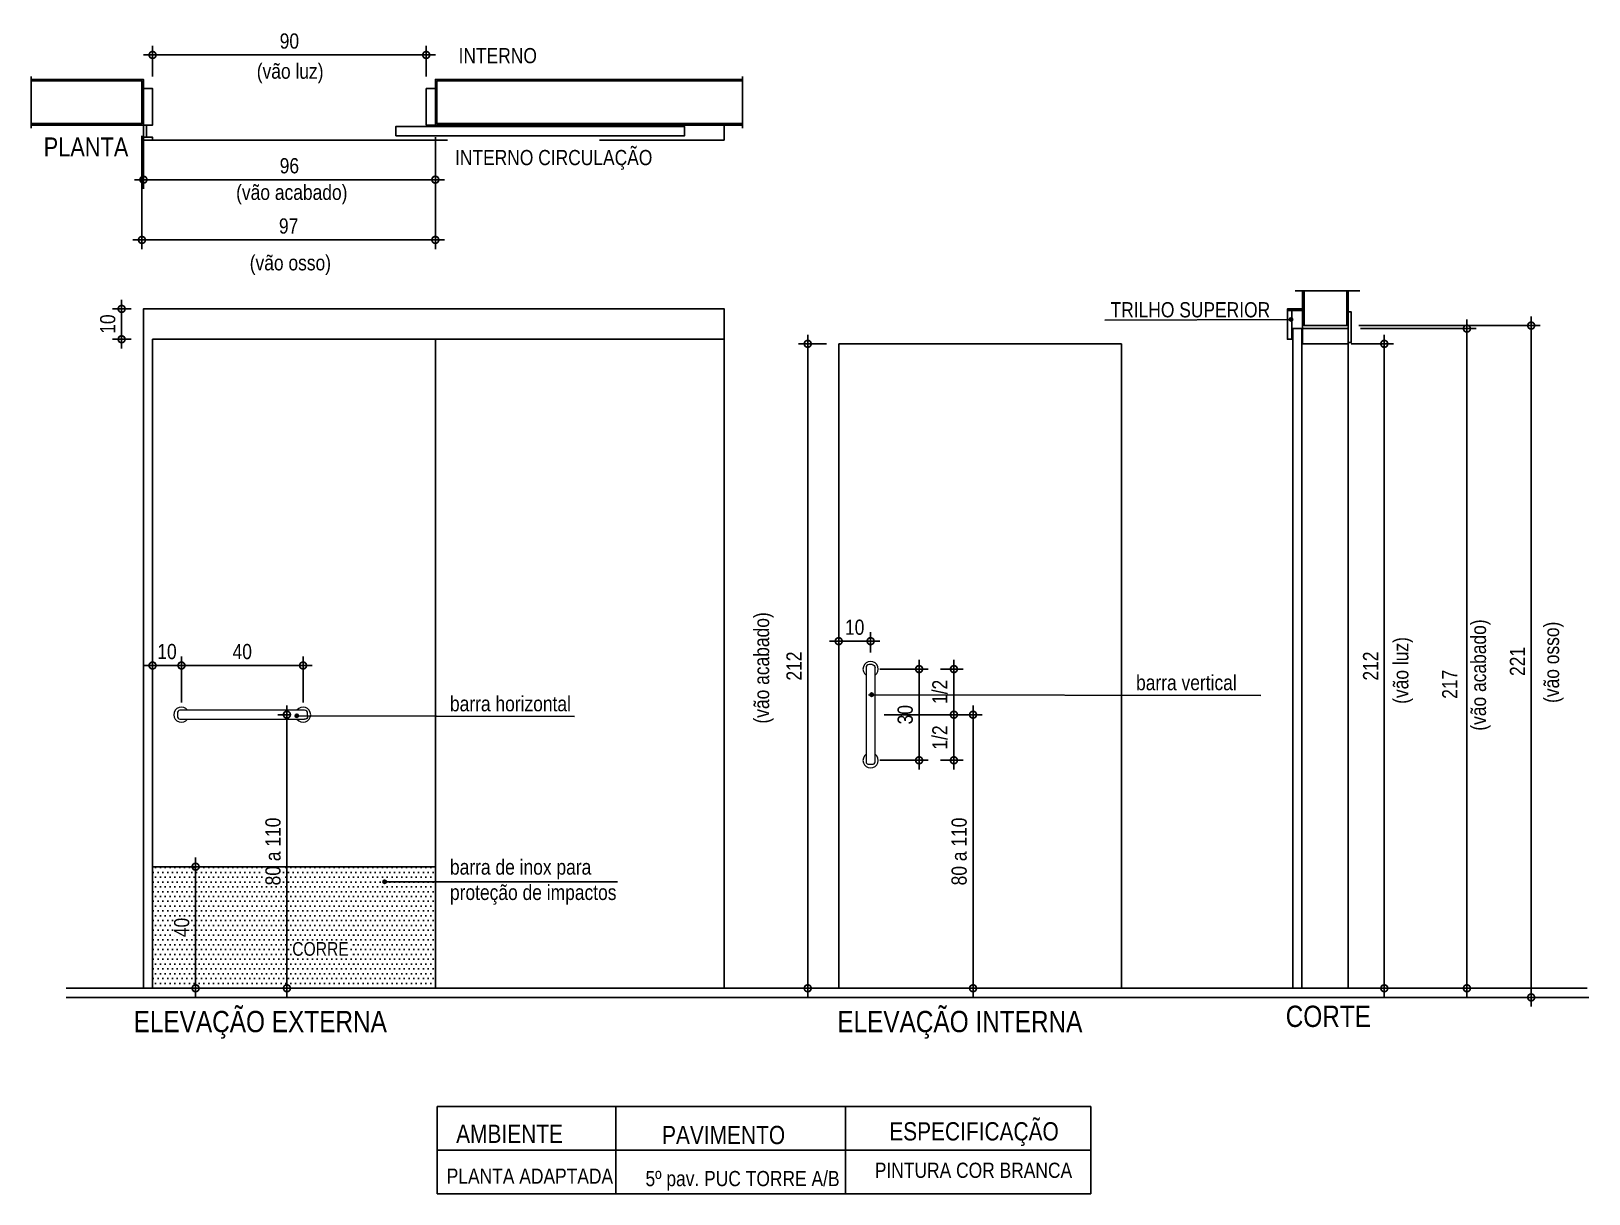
# Model space of a CAD drawing. Header units: metres. Extents: x -0.4 to 43, y -6.3 to 5.
# Drawn here: x 2.8 to 7.92, y -6.34 to -2.51 of the extents above; entities that cross this region are included whole.
import ezdxf

# ---------------------------------------------------------------- set-up
doc = ezdxf.new("R2010")
doc.units = ezdxf.units.M
doc.set_wipeout_variables(frame=1)
doc.linetypes.add('DASHEDX2', pattern=[1.5, 1, -0.5])
for name, color, linetype in [('ARQ-ALV ACAB', 4, 'Continuous'), ('ARQ-ALV OSSO', 5, 'Continuous'), ('ARQ-AUX', 7, 'Continuous'), ('ARQ-AUX1', 1, 'Continuous'), ('ARQ-CAX', 1, 'Continuous'), ('ARQ-DIM', 2, 'Continuous'), ('ARQ-ENCH', 1, 'Continuous'), ('ARQ-PRJ', 7, 'DASHEDX2'), ('ARQ-SIM', 1, 'Continuous'), ('ARQ-TXT', 2, 'Continuous')]:
    doc.layers.add(name, color=color, linetype=linetype)
doc.layers.add('ARQ-POR', color=1, linetype='Continuous', lineweight=20)
doc.styles.add('Adesa', font='ARIALN.TTF')
doc.styles.get("Standard").update_dxf_attribs({"font": 'arial.ttf'})
doc.dimstyles.new('ADESA 1-0025', dxfattribs={"dimtxt": 0.05, "dimasz": 0.045, "dimexe": 0.03, "dimexo": 0.04, "dimgap": 0.02, "dimtad": 1, "dimtoh": 1, "dimdec": 0, "dimlfac": 100, "dimzin": 4, "dimtxsty": 'Adesa', "dimblk": 'DOTSMALL', "dimcen": 1, "dimdle": 0.03, "dimclrd": 1, "dimclre": 1, "dimclrt": 256, "dimazin": 1, "dimtm": 1e-09, "dimtfac": 1, "dimtdec": 0, "dimtix": 1, "dimtmove": 2, "dimatfit": 0, "dimldrblk": 'DOTSMALL', "dimfxl": 0.8, "dimtvp": 2, "dimtolj": 1, "dimtzin": 0, "dimarcsym": 0})

# ---------------------------------------------------------------- blocks, each defined once
blk = doc.blocks.new('_DotSmall')
at = {"color": 0, "linetype": 'ByBlock', "const_width": 0.5}
blk.add_lwpolyline([(-0.0625, 0, 1), (0.0625, 0, 1)], format="xyb", close=True, dxfattribs=at)
blk = doc.blocks.new('*D150')
at = {"layer": 'ARQ-DIM', "color": 1, "lineweight": -2, "transparency": 16777216}
for p, q in [((3.1643, -2.8551), (3.1643, -3.2281)), ((4.1293, -2.8601), (4.1293, -3.2281)), ((3.1343, -3.1981), (4.1593, -3.1981))]:
    blk.add_line(p, q, dxfattribs=at)
at = {"layer": 'ARQ-DIM', "color": 1, "lineweight": -2, "transparency": 16777216, "xscale": 0.045, "yscale": 0.045, "zscale": 0.045, "rotation": 180}
blk.add_blockref('_DotSmall', (3.1643, -3.1981), dxfattribs=at)
at = {"layer": 'ARQ-DIM', "color": 1, "lineweight": -2, "transparency": 16777216, "xscale": 0.045, "yscale": 0.045, "zscale": 0.045}
blk.add_blockref('_DotSmall', (4.1293, -3.1981), dxfattribs=at)
at = {"layer": 'ARQ-DIM', "transparency": 16777216, "insert": (3.6468, -3.1526), "char_height": 0.05, "attachment_point": 5, "style": 'Adesa'}
blk.add_mtext('\\A1;97', dxfattribs=at)
blk = doc.blocks.new('*D141')
at = {"layer": 'ARQ-DIM', "color": 1, "lineweight": -2, "transparency": 16777216}
for p, q in [((3.1693, -2.8601), (3.1693, -3.0299)), ((4.1293, -2.8601), (4.1293, -3.0299)), ((3.1393, -2.9999), (4.1593, -2.9999))]:
    blk.add_line(p, q, dxfattribs=at)
at = {"layer": 'ARQ-DIM', "color": 1, "lineweight": -2, "transparency": 16777216, "xscale": 0.045, "yscale": 0.045, "zscale": 0.045, "rotation": 180}
blk.add_blockref('_DotSmall', (3.1693, -2.9999), dxfattribs=at)
at = {"layer": 'ARQ-DIM', "color": 1, "lineweight": -2, "transparency": 16777216, "xscale": 0.045, "yscale": 0.045, "zscale": 0.045}
blk.add_blockref('_DotSmall', (4.1293, -2.9999), dxfattribs=at)
at = {"layer": 'ARQ-DIM', "transparency": 16777216, "insert": (3.6493, -2.9544), "char_height": 0.05, "attachment_point": 5, "style": 'Adesa'}
blk.add_mtext('\\A1;96', dxfattribs=at)
blk = doc.blocks.new('*D142')
at = {"layer": 'ARQ-DIM', "color": 1, "lineweight": -2, "transparency": 16777216}
for p, q in [((3.1993, -2.6601), (3.1993, -2.5596)), ((4.0993, -2.6601), (4.0993, -2.5596)), ((3.1693, -2.5896), (4.1293, -2.5896))]:
    blk.add_line(p, q, dxfattribs=at)
at = {"layer": 'ARQ-DIM', "color": 1, "lineweight": -2, "transparency": 16777216, "xscale": 0.045, "yscale": 0.045, "zscale": 0.045, "rotation": 180}
blk.add_blockref('_DotSmall', (3.1993, -2.5896), dxfattribs=at)
at = {"layer": 'ARQ-DIM', "color": 1, "lineweight": -2, "transparency": 16777216, "xscale": 0.045, "yscale": 0.045, "zscale": 0.045}
blk.add_blockref('_DotSmall', (4.0993, -2.5896), dxfattribs=at)
at = {"layer": 'ARQ-DIM', "transparency": 16777216, "insert": (3.6493, -2.5441), "char_height": 0.05, "attachment_point": 5, "style": 'Adesa'}
blk.add_mtext('\\A1;90', dxfattribs=at)
blk = doc.blocks.new('*D143')
at = {"layer": 'ARQ-DIM', "color": 1, "lineweight": -2, "transparency": 16777216}
for p, q in [((7.5222, -5.6899), (7.5222, -3.4599)), ((7.1717, -3.4899), (7.5522, -3.4899)), ((7.3205, -5.6599), (7.5522, -5.6599))]:
    blk.add_line(p, q, dxfattribs=at)
at = {"layer": 'ARQ-DIM', "color": 1, "lineweight": -2, "transparency": 16777216, "xscale": 0.045, "yscale": 0.045, "zscale": 0.045}
for p, rotation in [((7.5222, -3.4899), 90), ((7.5222, -5.6599), 270)]:
    blk.add_blockref('_DotSmall', p, dxfattribs=dict(at, rotation=rotation))
at = {"layer": 'ARQ-DIM', "transparency": 16777216, "insert": (7.4657, -4.6599), "char_height": 0.05, "attachment_point": 5, "rotation": 90, "style": 'Adesa'}
blk.add_mtext('\\A1;217', dxfattribs=at)
blk = doc.blocks.new('*D144')
at = {"layer": 'ARQ-DIM', "color": 1, "lineweight": -2, "transparency": 16777216}
for p, q in [((7.2505, -3.5099), (7.2505, -5.6899)), ((7.1417, -3.5399), (7.2805, -3.5399)), ((7.1717, -5.6599), (7.2805, -5.6599))]:
    blk.add_line(p, q, dxfattribs=at)
at = {"layer": 'ARQ-DIM', "color": 1, "lineweight": -2, "transparency": 16777216, "xscale": 0.045, "yscale": 0.045, "zscale": 0.045}
for p, rotation in [((7.2505, -3.5399), 90), ((7.2505, -5.6599), 270)]:
    blk.add_blockref('_DotSmall', p, dxfattribs=dict(at, rotation=rotation))
at = {"layer": 'ARQ-DIM', "transparency": 16777216, "insert": (7.2054, -4.5999), "char_height": 0.05, "attachment_point": 5, "rotation": 90, "style": 'Adesa'}
blk.add_mtext('\\A1;212', dxfattribs=at)
blk = doc.blocks.new('*D145')
at = {"layer": 'ARQ-DIM', "color": 1, "lineweight": -2, "transparency": 16777216}
for p, q in [((7.1668, -3.4799), (7.7636, -3.4799)), ((7.7336, -3.4499), (7.7336, -5.7199)), ((7.0968, -5.6899), (7.7636, -5.6899))]:
    blk.add_line(p, q, dxfattribs=at)
at = {"layer": 'ARQ-DIM', "color": 1, "lineweight": -2, "transparency": 16777216, "xscale": 0.045, "yscale": 0.045, "zscale": 0.045}
for p, rotation in [((7.7336, -3.4799), 90), ((7.7336, -5.6899), 270)]:
    blk.add_blockref('_DotSmall', p, dxfattribs=dict(at, rotation=rotation))
at = {"layer": 'ARQ-DIM', "transparency": 16777216, "insert": (7.6884, -4.5849), "char_height": 0.05, "attachment_point": 5, "rotation": 90, "style": 'Adesa'}
blk.add_mtext('\\A1;221', dxfattribs=at)
blk = doc.blocks.new('A$C3DDA30F3')
for points in [[(0.03, 0.22), (0, 0.22), (0, 0.21), (0.03, 0.21)], [(0.01, 0.21), (0, 0.21), (0, 0.17), (0.01, 0.17)], [(0.83, 0.205), (1.78, 0.205), (1.78, 0.175), (0.83, 0.175)], [(0, 0.17), (0.03, 0.17), (0.03, 0.05), (0, 0.05)], [(0.93, 0.17), (0.96, 0.17), (0.96, 0.05), (0.93, 0.05)]]:
    blk.add_lwpolyline(points, close=True)
at = {"layer": 'ARQ-PRJ'}
for points in [[(0, 0.22), (1.91, 0.22)], [(1.91, 0.17), (1.91, 0.17), (1.91, 0.22)]]:
    blk.add_lwpolyline(points, dxfattribs=at)
blk = doc.blocks.new('*D151')
at = {"layer": 'ARQ-DIM', "color": 1, "lineweight": -2, "transparency": 16777216}
for p, q in [((3.1293, -3.4249), (3.0675, -3.4249)), ((3.0975, -3.3949), (3.0975, -3.5549)), ((3.1293, -3.5249), (3.0675, -3.5249))]:
    blk.add_line(p, q, dxfattribs=at)
at = {"layer": 'ARQ-DIM', "color": 1, "lineweight": -2, "transparency": 16777216, "xscale": 0.045, "yscale": 0.045, "zscale": 0.045}
for p, rotation in [((3.0975, -3.4249), 90), ((3.0975, -3.5249), 270)]:
    blk.add_blockref('_DotSmall', p, dxfattribs=dict(at, rotation=rotation))
at = {"layer": 'ARQ-DIM', "transparency": 16777216, "insert": (3.052, -3.4749), "char_height": 0.05, "attachment_point": 5, "rotation": 90, "style": 'Adesa'}
blk.add_mtext('\\A1;10', dxfattribs=at)
blk = doc.blocks.new('*D152')
at = {"layer": 'ARQ-DIM', "color": 1, "lineweight": -2, "transparency": 16777216}
for p, q in [((3.3243, -4.5981), (3.1692, -4.5981)), ((3.1992, -4.7199), (3.1992, -4.5681)), ((3.2943, -4.7199), (3.2943, -4.5681))]:
    blk.add_line(p, q, dxfattribs=at)
at = {"layer": 'ARQ-DIM', "color": 1, "lineweight": -2, "transparency": 16777216, "xscale": 0.045, "yscale": 0.045, "zscale": 0.045, "rotation": 180}
blk.add_blockref('_DotSmall', (3.1992, -4.5981), dxfattribs=at)
at = {"layer": 'ARQ-DIM', "color": 1, "lineweight": -2, "transparency": 16777216, "xscale": 0.045, "yscale": 0.045, "zscale": 0.045}
blk.add_blockref('_DotSmall', (3.2943, -4.5981), dxfattribs=at)
at = {"layer": 'ARQ-DIM', "transparency": 16777216, "insert": (3.2467, -4.5525), "char_height": 0.05, "attachment_point": 5, "style": 'Adesa'}
blk.add_mtext('\\A1;10', dxfattribs=at)
blk = doc.blocks.new('*D153')
at = {"layer": 'ARQ-DIM', "color": 1, "lineweight": -2, "transparency": 16777216}
for p, q in [((3.2643, -4.5981), (3.7243, -4.5981)), ((3.2943, -4.7199), (3.2943, -4.5681)), ((3.6943, -4.7199), (3.6943, -4.5681))]:
    blk.add_line(p, q, dxfattribs=at)
at = {"layer": 'ARQ-DIM', "color": 1, "lineweight": -2, "transparency": 16777216, "xscale": 0.045, "yscale": 0.045, "zscale": 0.045, "rotation": 180}
blk.add_blockref('_DotSmall', (3.2943, -4.5981), dxfattribs=at)
at = {"layer": 'ARQ-DIM', "color": 1, "lineweight": -2, "transparency": 16777216, "xscale": 0.045, "yscale": 0.045, "zscale": 0.045}
blk.add_blockref('_DotSmall', (3.6943, -4.5981), dxfattribs=at)
at = {"layer": 'ARQ-DIM', "transparency": 16777216, "insert": (3.4943, -4.5525), "char_height": 0.05, "attachment_point": 5, "style": 'Adesa'}
blk.add_mtext('\\A1;40', dxfattribs=at)
blk = doc.blocks.new('*D146')
at = {"layer": 'ARQ-DIM', "color": 1, "lineweight": -2, "transparency": 16777216}
for p, q in [((3.6543, -4.7599), (3.6112, -4.7599)), ((3.6412, -4.7299), (3.6412, -5.6899)), ((3.9743, -5.6599), (3.6112, -5.6599))]:
    blk.add_line(p, q, dxfattribs=at)
at = {"layer": 'ARQ-DIM', "color": 1, "lineweight": -2, "transparency": 16777216, "xscale": 0.045, "yscale": 0.045, "zscale": 0.045}
for p, rotation in [((3.6412, -4.7599), 90), ((3.6412, -5.6599), 270)]:
    blk.add_blockref('_DotSmall', p, dxfattribs=dict(at, rotation=rotation))
at = {"layer": 'ARQ-DIM', "transparency": 16777216, "insert": (3.5956, -5.2099), "char_height": 0.05, "attachment_point": 5, "rotation": 90, "style": 'Adesa'}
blk.add_mtext('\\A1;80 a 110', dxfattribs=at)
blk = doc.blocks.new('*D154')
at = {"layer": 'ARQ-DIM', "color": 1, "lineweight": -2, "transparency": 16777216}
for p, q in [((3.2393, -5.2599), (3.3708, -5.2599)), ((3.3408, -5.2299), (3.3408, -5.6899)), ((3.2393, -5.6599), (3.3708, -5.6599))]:
    blk.add_line(p, q, dxfattribs=at)
at = {"layer": 'ARQ-DIM', "color": 1, "lineweight": -2, "transparency": 16777216, "xscale": 0.045, "yscale": 0.045, "zscale": 0.045}
for p, rotation in [((3.3408, -5.2599), 90), ((3.3408, -5.6599), 270)]:
    blk.add_blockref('_DotSmall', p, dxfattribs=dict(at, rotation=rotation))
at = {"layer": 'ARQ-DIM', "transparency": 16777216, "insert": (3.2953, -5.4599), "char_height": 0.05, "attachment_point": 5, "rotation": 90, "style": 'Adesa'}
blk.add_mtext('\\A1;40', dxfattribs=at)
blk = doc.blocks.new('*D147')
at = {"layer": 'ARQ-DIM', "color": 1, "lineweight": -2, "transparency": 16777216}
for p, q in [((5.6059, -4.7599), (5.9278, -4.7599)), ((5.8978, -4.7299), (5.8978, -5.6899)), ((6.231, -5.6599), (5.8678, -5.6599))]:
    blk.add_line(p, q, dxfattribs=at)
at = {"layer": 'ARQ-DIM', "color": 1, "lineweight": -2, "transparency": 16777216, "xscale": 0.045, "yscale": 0.045, "zscale": 0.045}
for p, rotation in [((5.8978, -4.7599), 90), ((5.8978, -5.6599), 270)]:
    blk.add_blockref('_DotSmall', p, dxfattribs=dict(at, rotation=rotation))
at = {"layer": 'ARQ-DIM', "transparency": 16777216, "insert": (5.8523, -5.2099), "char_height": 0.05, "attachment_point": 5, "rotation": 90, "style": 'Adesa'}
blk.add_mtext('\\A1;80 a 110', dxfattribs=at)
blk = doc.blocks.new('*D148')
at = {"layer": 'ARQ-DIM', "color": 1, "lineweight": -2, "transparency": 16777216}
for p, q in [((5.3541, -3.5099), (5.3541, -5.6899)), ((5.416, -3.5399), (5.3241, -3.5399)), ((5.416, -5.6599), (5.3241, -5.6599))]:
    blk.add_line(p, q, dxfattribs=at)
at = {"layer": 'ARQ-DIM', "color": 1, "lineweight": -2, "transparency": 16777216, "xscale": 0.045, "yscale": 0.045, "zscale": 0.045}
for p, rotation in [((5.3541, -3.5399), 90), ((5.3541, -5.6599), 270)]:
    blk.add_blockref('_DotSmall', p, dxfattribs=dict(at, rotation=rotation))
at = {"layer": 'ARQ-DIM', "transparency": 16777216, "insert": (5.309, -4.5999), "char_height": 0.05, "attachment_point": 5, "rotation": 90, "style": 'Adesa'}
blk.add_mtext('\\A1;212', dxfattribs=at)
blk = doc.blocks.new('*D138')
at = {"layer": 'ARQ-DIM', "color": 1, "lineweight": -2, "transparency": 16777216}
for p, q in [((5.5909, -4.6099), (5.7505, -4.6099)), ((5.7205, -4.5799), (5.7205, -4.9399)), ((5.5909, -4.9099), (5.7505, -4.9099))]:
    blk.add_line(p, q, dxfattribs=at)
at = {"layer": 'ARQ-DIM', "color": 1, "lineweight": -2, "transparency": 16777216, "xscale": 0.045, "yscale": 0.045, "zscale": 0.045}
for p, rotation in [((5.7205, -4.6099), 90), ((5.7205, -4.9099), 270)]:
    blk.add_blockref('_DotSmall', p, dxfattribs=dict(at, rotation=rotation))
at = {"layer": 'ARQ-DIM', "transparency": 16777216, "insert": (5.6749, -4.7599), "char_height": 0.05, "attachment_point": 5, "rotation": 90, "style": 'Adesa'}
blk.add_mtext('\\A1;30', dxfattribs=at)
blk = doc.blocks.new('*D139')
at = {"layer": 'ARQ-DIM', "color": 1, "lineweight": -2, "transparency": 16777216}
for p, q in [((5.7905, -4.6099), (5.8649, -4.6099)), ((5.8349, -4.5799), (5.8349, -4.7899)), ((5.7905, -4.7599), (5.8649, -4.7599))]:
    blk.add_line(p, q, dxfattribs=at)
at = {"layer": 'ARQ-DIM', "color": 1, "lineweight": -2, "transparency": 16777216, "xscale": 0.045, "yscale": 0.045, "zscale": 0.045}
for p, rotation in [((5.8349, -4.6099), 90), ((5.8349, -4.7599), 270)]:
    blk.add_blockref('_DotSmall', p, dxfattribs=dict(at, rotation=rotation))
at = {"layer": 'ARQ-DIM', "transparency": 16777216, "insert": (5.7891, -4.6849), "char_height": 0.05, "attachment_point": 5, "rotation": 90, "style": 'Adesa'}
blk.add_mtext('\\A1;1/2', dxfattribs=at)
blk = doc.blocks.new('*D140')
at = {"layer": 'ARQ-DIM', "color": 1, "lineweight": -2, "transparency": 16777216}
for p, q in [((5.7905, -4.7599), (5.8649, -4.7599)), ((5.8349, -4.7299), (5.8349, -4.9399)), ((5.7905, -4.9099), (5.8649, -4.9099))]:
    blk.add_line(p, q, dxfattribs=at)
at = {"layer": 'ARQ-DIM', "color": 1, "lineweight": -2, "transparency": 16777216, "xscale": 0.045, "yscale": 0.045, "zscale": 0.045}
for p, rotation in [((5.8349, -4.7599), 90), ((5.8349, -4.9099), 270)]:
    blk.add_blockref('_DotSmall', p, dxfattribs=dict(at, rotation=rotation))
at = {"layer": 'ARQ-DIM', "transparency": 16777216, "insert": (5.7891, -4.8349), "char_height": 0.05, "attachment_point": 5, "rotation": 90, "style": 'Adesa'}
blk.add_mtext('\\A1;1/2', dxfattribs=at)
blk = doc.blocks.new('*D149')
at = {"layer": 'ARQ-DIM', "color": 1, "lineweight": -2, "transparency": 16777216}
for p, q in [((5.456, -4.5599), (5.456, -4.488)), ((5.5609, -4.5549), (5.5609, -4.488)), ((5.5909, -4.518), (5.426, -4.518))]:
    blk.add_line(p, q, dxfattribs=at)
at = {"layer": 'ARQ-DIM', "color": 1, "lineweight": -2, "transparency": 16777216, "xscale": 0.045, "yscale": 0.045, "zscale": 0.045, "rotation": 180}
blk.add_blockref('_DotSmall', (5.456, -4.518), dxfattribs=at)
at = {"layer": 'ARQ-DIM', "color": 1, "lineweight": -2, "transparency": 16777216, "xscale": 0.045, "yscale": 0.045, "zscale": 0.045}
blk.add_blockref('_DotSmall', (5.5609, -4.518), dxfattribs=at)
at = {"layer": 'ARQ-DIM', "transparency": 16777216, "insert": (5.5085, -4.4725), "char_height": 0.05, "attachment_point": 5, "style": 'Adesa'}
blk.add_mtext('\\A1;10', dxfattribs=at)

msp = doc.modelspace()

# ---------------------------------------------------------------- hatches: boundary and pattern name
at = {"layer": 'ARQ-SIM', "ltscale": 0.01}
h = msp.add_hatch(color=256, dxfattribs=at)
edge = h.paths.add_edge_path()
edge.add_arc((6.9437, -3.4595), 0.00559, 0, 360)
h = msp.add_hatch(color=256, dxfattribs=at)
edge = h.paths.add_edge_path()
edge.add_arc((5.5644, -4.6941), 0.00559, 0, 360)
h = msp.add_hatch(color=256, dxfattribs=at)
edge = h.paths.add_edge_path()
edge.add_arc((3.6736, -4.7634), 0.00559, 0, 360)
h = msp.add_hatch(color=256, dxfattribs=at)
edge = h.paths.add_edge_path()
edge.add_arc((3.9626, -5.3095), 0.00559, 0, 360)

# ---------------------------------------------------------------- linework, layer by layer
at = {"layer": 'ARQ-ALV ACAB', "elevation": 0}
for points in [[(2.7999, -2.6701), (3.1693, -2.6701), (3.1693, -2.8201), (2.7999, -2.8201)], [(5.1395, -2.6701), (4.1293, -2.6701), (4.1293, -2.8201), (5.1395, -2.8201)]]:
    msp.add_lwpolyline(points, dxfattribs=at)
at = {"layer": 'ARQ-ALV ACAB', "ltscale": 0.05, "elevation": 0}
msp.add_lwpolyline([(6.9818, -3.3654), (6.9818, -3.4899), (7.1318, -3.4899), (7.1318, -3.3654)], dxfattribs=at)
at = {"layer": 'ARQ-ALV ACAB', "linetype": 'Continuous'}
msp.add_lwpolyline([(2.9155, -5.6599), (7.918, -5.6599)], dxfattribs=at)
at = {"layer": 'ARQ-ALV OSSO', "ltscale": 0.05}
msp.add_line((2.9155, -5.6899), (7.9232, -5.6899), dxfattribs=at)
at = {"layer": 'ARQ-ALV OSSO', "elevation": 0}
for points in [[(2.7999, -2.6751), (3.1643, -2.6751), (3.1643, -2.8151), (2.7999, -2.8151)], [(5.1395, -2.6751), (4.1343, -2.6751), (4.1343, -2.8151), (5.1395, -2.8151)]]:
    msp.add_lwpolyline(points, dxfattribs=at)
at = {"layer": 'ARQ-ALV OSSO', "ltscale": 0.05, "elevation": 0}
msp.add_lwpolyline([(6.9867, -3.3654), (6.9867, -3.4799), (7.1268, -3.4799), (7.1268, -3.3654)], dxfattribs=at)
at = {"layer": 'ARQ-AUX'}
msp.add_lwpolyline([(5.0793, -3.5249), (5.0793, -5.6599)], dxfattribs=at)
at = {"layer": 'ARQ-AUX1', "elevation": 0}
for points in [[(2.7999, -2.6601), (2.7999, -2.8301)], [(5.1395, -2.6601), (5.1395, -2.8301)], [(6.9572, -3.3654), (7.1701, -3.3654)]]:
    msp.add_lwpolyline(points, dxfattribs=at)
at = {"layer": 'ARQ-CAX'}
for p, q in [((7.1317, -3.5399, 0), (7.1317, -5.6599, 0)), ((4.1293, -5.2599), (3.1993, -5.2599))]:
    msp.add_line(p, q, dxfattribs=at)
at = {"layer": 'ARQ-CAX', "elevation": 0}
for points in [[(6.9818, -3.4249), (6.9318, -3.4249), (6.9318, -3.5249), (6.9468, -3.5249), (6.9468, -3.5249), (6.9468, -3.4299)], [(6.9818, -3.4299), (6.9318, -3.4299)], [(6.9818, -3.4899), (6.9818, -3.5399), (7.0118, -3.5399), (7.0118, -3.5399), (7.1317, -3.5399), (7.1317, -3.4899), (6.9818, -3.4899)]]:
    msp.add_lwpolyline(points, dxfattribs=at)
for points in [[(7.1318, -3.435), (7.1418, -3.435), (7.1418, -3.535), (7.1317, -3.535)], [(6.9493, -3.4899), (6.9793, -3.4899), (6.9793, -5.6599), (6.9493, -5.6599)]]:
    msp.add_lwpolyline(points, close=True, dxfattribs=at)
at = {"layer": 'ARQ-CAX'}
msp.add_lwpolyline([(5.456, -3.5399), (6.386, -3.5399), (6.386, -5.6599), (5.456, -5.6599)], close=True, dxfattribs=at)
at = {"layer": 'ARQ-ENCH', "ltscale": 0.01}
for p, q in [((6.3315, -3.4621, 0), (6.9381, -3.4595, 0)), ((6.8439, -4.6966), (5.554, -4.6941)), ((4.5872, -4.7659), (3.6792, -4.7634)), ((4.7288, -5.3095), (3.9626, -5.3095)), ((4.4743, -6.0485), (4.1357, -6.0485)), ((6.2851, -6.0485), (4.4743, -6.0485)), ((4.7229, -6.0485), (4.7229, -6.3361)), ((5.4787, -6.0485), (5.4787, -6.3361)), ((6.2851, -6.0485), (6.2851, -6.3361)), ((6.2851, -6.1923), (4.1357, -6.1923)), ((6.0287, -6.1923), (4.1357, -6.1923)), ((6.0287, -6.1923), (4.1357, -6.1923)), ((5.4819, -6.3361), (4.1357, -6.3361)), ((6.2851, -6.3361), (4.1357, -6.3361))]:
    msp.add_line(p, q, dxfattribs=at)
msp.add_lwpolyline([(4.1357, -6.0485), (4.1357, -6.3361)], dxfattribs=at)
at = {"layer": 'ARQ-POR'}
for points in [[(5.5659, -4.5949), (5.5559, -4.5949, 0.414214), (5.5459, -4.6049), (5.5459, -4.9149, 0.46386), (5.5559, -4.9226), (5.5659, -4.9226, 0.46386), (5.5759, -4.9149), (5.5759, -4.6049)], [(5.5659, -4.5949), (5.5659, -4.5949, -0.414214), (5.5759, -4.6049)], [(3.7093, -4.7649), (3.7093, -4.7549, 0.414214), (3.6993, -4.7449), (3.2893, -4.7449, 0.46386), (3.2815, -4.7549), (3.2815, -4.7649, 0.46386), (3.2893, -4.7749), (3.6993, -4.7749)], [(3.7093, -4.7649), (3.7093, -4.7649, -0.414214), (3.6993, -4.7749)]]:
    msp.add_lwpolyline(points, format="xyb", dxfattribs=at)
for centre, start, end in [((5.5609, -4.6099), 306.9108, 233.1206), ((3.2943, -4.7599), 36.8794, 323.0892), ((3.6943, -4.7599), 216.9108, 143.1206), ((5.5609, -4.9099), 126.8794, 53.0892)]:
    msp.add_arc(centre, 0.025, start, end, dxfattribs=at)
at = {"layer": 'ARQ-SIM', "ltscale": 0.01}
for centre in [(6.9437, -3.4595, 0), (5.5644, -4.6941), (3.6736, -4.7634), (3.9626, -5.3095)]:
    msp.add_circle(centre, 0.00559, dxfattribs=at)

# ---------------------------------------------------------------- block references
at = {"layer": 'ARQ-CAX', "xscale": -1, "rotation": 180}
msp.add_blockref('A$C3DDA30F3', (3.1693, -2.6501, 0), dxfattribs=at)

# ---------------------------------------------------------------- texts
at = {"layer": 'ARQ-TXT', "style": 'Adesa'}
msp.add_text('CORRE', height=0.045, dxfattribs=at).set_placement((3.6586, -5.5529))
at = {"layer": 'ARQ-TXT', "ltscale": 0.01, "char_height": 0.05, "attachment_point": 1}
for s, insert, width in [('{\\fArial Narrow|b0|i0|c0|p34;INTERNO}', (4.2057, -2.5668), 0.63218), ('{\\fArial Narrow|b0|i0|c0|p34;INTERNO CIRCULAÇÃO}', (4.1941, -2.9021), 0.664717)]:
    msp.add_mtext(s, dxfattribs=dict(at, insert=insert, width=width))
at = {"layer": 'ARQ-TXT', "attachment_point": 1, "style": 'Adesa'}
for s, insert, char_height, width in [('\\pi0.33845;(vão luz)', (3.2035, -2.6178), 0.05, 0.551174), ('PLANTA', (2.8412, -2.861), 0.0625, 0.551174), ('\\pi0.1919;(vão acabado)', (3.2822, -3.0164), 0.05, 0.551174), ('\\pi0.2005;(vão osso)', (3.3183, -3.2482), 0.05, 0.551174), ('TRILHO SUPERIOR', (6.3502, -3.4028, 0), 0.05, 0.65598), ('barra vertical', (6.434, -4.6293), 0.05, 0.580821), ('barra horizontal', (4.1774, -4.6987), 0.05, 0.580821), ('barra de inox para\\Pproteção de impactos', (4.1774, -5.2361), 0.05, 0.965772), ('ELEVAÇÃO EXTERNA', (3.1368, -5.7343), 0.07, 1.010545), ('ELEVAÇÃO INTERNA', (5.4512, -5.7343), 0.07, 1.010545), ('CORTE ', (6.9262, -5.7171), 0.07, 0.716785)]:
    msp.add_mtext(s, dxfattribs=dict(at, insert=insert, char_height=char_height, width=width))
at = {"layer": 'ARQ-TXT', "char_height": 0.05, "rotation": 90, "style": 'Adesa'}
for s, insert, width, attachment_point in [('\\pi0.1604;(vão acabado)', (5.1772, -4.9495), 0.545766, 1), ('\\pi0.1604;(vão luz)', (7.3447, -4.8846, 0), 0.390979, 7)]:
    msp.add_mtext(s, dxfattribs=dict(at, insert=insert, width=width, attachment_point=attachment_point))
at = {"layer": 'ARQ-TXT', "ltscale": 0.01, "char_height": 0.05, "attachment_point": 7, "rotation": 90, "style": 'Adesa'}
for s, insert, width in [('(vão acabado)', (7.6001, -4.8125, 0), 0.403628), ('(vão osso)', (7.8404, -4.7212, 0), 0.26445)]:
    msp.add_mtext(s, dxfattribs=dict(at, insert=insert, width=width))
at = {"layer": 'ARQ-TXT', "ltscale": 0.01, "style": 'Adesa'}
for s, insert, char_height, width, attachment_point in [('ESPECIFICAÇÃO', (5.901, -6.1005), 0.06, 0.605305, 2), ('AMBIENTE', (4.3734, -6.1087), 0.06, 0.605305, 2), ('PAVIMENTO', (5.0774, -6.1125), 0.06, 0.605305, 2), ('PINTURA COR BRANCA', (5.5748, -6.2336), 0.05, 0.664931, 1), ('PLANTA ADAPTADA', (4.1667, -6.2529), 0.05, 0.608523, 1), ('\\pi0.06522;5º pav. PUC TORRE A/B', (4.7553, -6.2934), 0.05, 0.763521, 4)]:
    msp.add_mtext(s, dxfattribs=dict(at, insert=insert, char_height=char_height, width=width, attachment_point=attachment_point))

# ---------------------------------------------------------------- dimensions: what is measured, and where the dimension line sits
at = {"layer": 'ARQ-DIM'}
for base, p1, p2, picture, middle in [((4.0993, -2.5896), (3.1993, -2.7001, 0), (4.0993, -2.7001, 0), '*D142', (3.6493, -2.5441)), ((4.1293280712, -3.1981387987), (3.1643280712, -2.8150849875, -0.0000042967), (4.1293280712, -2.8200849875, -0.0000042967), '*D150', (3.6468280712, -3.1526101493)), ((4.1293, -2.9999), (3.1693, -2.8201, 0), (4.1293, -2.8201, 0), '*D141', (3.6493, -2.9544)), ((5.456, -4.518, 0), (5.5609, -4.5949), (5.456, -4.5999), '*D149', (5.5085, -4.4725, 0))]:
    dim = msp.add_linear_dim(base=base, p1=p1, p2=p2, dimstyle='ADESA 1-0025', dxfattribs=at)
    dim.commit()
    dim.dimension.update_dxf_attribs({"geometry": picture, "text_midpoint": middle})
for base, p1, p2, angle, picture, middle in [((3.0975, -3.5249), (3.1693, -3.4249, 0), (3.1693, -3.5249, 0), 90, '*D151', (3.052, -3.4749)), ((7.7336, -5.6899, 0), (7.1268, -3.4799, 0), (7.0568, -5.6899), 90, '*D145', (7.6884, -4.5849, 0)), ((5.3541, -5.6599, 0), (5.456, -3.5399), (5.456, -5.6599), 90, '*D148', (5.309, -4.5999, 0)), ((7.2505, -5.6599, 0), (7.1017, -3.5399, 0), (7.1317, -5.6599, 0), 90, '*D144', (7.2054, -4.5999, 0)), ((3.1992, -4.5981), (3.2943, -4.7599), (3.1992, -4.7599), 180, '*D152', (3.2467, -4.5525)), ((3.6943, -4.5981), (3.2943, -4.7599), (3.6943, -4.7599), 180, '*D153', (3.4943, -4.5525)), ((5.7205, -4.9099, 0), (5.5509, -4.6099), (5.5509, -4.9099), 90, '*D138', (5.6749, -4.7599, 0)), ((3.3408, -5.6599), (3.1993, -5.2599), (3.1993, -5.6599), 90, '*D154', (3.2953, -5.4599))]:
    dim = msp.add_linear_dim(base=base, p1=p1, p2=p2, angle=angle, dimstyle='ADESA 1-0025', dxfattribs=at)
    dim.commit()
    dim.dimension.update_dxf_attribs({"geometry": picture, "text_midpoint": middle})
dim = msp.add_linear_dim(base=(7.5222, -3.4899, 0), p1=(7.2805, -5.6599, 0), p2=(7.1317, -3.4899, 0), angle=90, dimstyle='ADESA 1-0025', dxfattribs=at)
dim.commit()
dim.dimension.update_dxf_attribs({"geometry": '*D143', "text_midpoint": (7.4657, -4.6599, 0), "dimtype": 160})
for base, p1, p2, text, picture, middle in [((5.8349, -4.7599, 0), (5.7505, -4.6099, 0), (5.7505, -4.7599), '1/2', '*D139', (5.7891, -4.6849, 0)), ((5.8978, -5.6599), (5.5659, -4.7599), (6.271, -5.6599), '80 a 110', '*D147', (5.8523, -5.2099)), ((5.8349, -4.9099), (5.7505, -4.7599), (5.7505, -4.9099, 0), '1/2', '*D140', (5.7891, -4.8349))]:
    dim = msp.add_linear_dim(base=base, p1=p1, p2=p2, angle=90, text=text, dimstyle='ADESA 1-0025', dxfattribs=at)
    dim.commit()
    dim.dimension.update_dxf_attribs({"geometry": picture, "text_midpoint": middle})

# ---------------------------------------------------------------- next in the draw order: wipeouts: each hides what was drawn before it
msp.add_wipeout([(3.8632, -5.6017), (3.9065, -5.5267), (3.8632, -5.4517)]).dxf.layer = 'ARQ-AUX1'

# ---------------------------------------------------------------- next in the draw order: hatches: boundary and pattern name
at = {"layer": 'ARQ-AUX1'}
h = msp.add_hatch(dxfattribs=at)
h.set_pattern_fill('DOTS', color=256, scale=0.01)
h.set_pattern_definition([(0, (-905.92024, -250.563221), (0.0079375, 0.015875), [0, -0.015875])])
h.paths.add_polyline_path([(3.1992, -5.2599), (3.4369, -5.2599), (3.1992, -5.6516)], flags=17)
h.paths.add_polyline_path([(3.4369, -5.2599), (4.1293, -5.2599), (4.1293, -5.6599), (3.1992, -5.6599), (3.1992, -5.6516)])

# ---------------------------------------------------------------- next in the draw order: linework, layer by layer
at = {"layer": 'ARQ-CAX'}
for points in [[(5.0793, -3.5249), (5.0793, -3.4249), (3.1693, -3.4249), (3.1693, -5.6599)], [(5.0793, -3.5249), (5.0793, -3.5249), (3.1993, -3.5249), (3.1993, -5.6599)]]:
    msp.add_lwpolyline(points, dxfattribs=at)
msp.add_lwpolyline([(3.1993, -3.5249), (4.1293, -3.5249), (4.1293, -5.6599), (3.1993, -5.6599)], close=True, dxfattribs=at)

# ---------------------------------------------------------------- next in the draw order: dimensions: what is measured, and where the dimension line sits
at = {"layer": 'ARQ-DIM'}
dim = msp.add_linear_dim(base=(3.6412, -5.6599), p1=(3.6943, -4.7599), p2=(4.0143, -5.6599), angle=90, text='80 a 110', dimstyle='ADESA 1-0025', dxfattribs=at)
dim.commit()
dim.dimension.update_dxf_attribs({"geometry": '*D146', "text_midpoint": (3.5956, -5.2099)})

doc.saveas('drawing.dxf')
